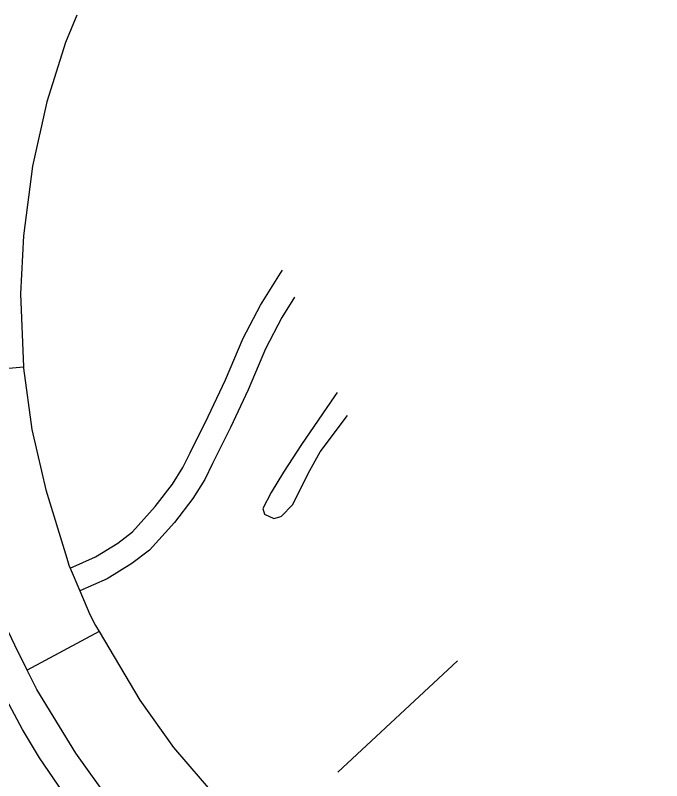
# Model space of a CAD drawing. Header units: millimetres. Extents: x 111502 to 977541, y 8702 to 1044108.
# Drawn here: x 975748.5 to 975795.4, y 474693.9 to 474749.4 of the extents above; entities that cross this region are included whole.
import ezdxf

# ---------------------------------------------------------------- set-up
doc = ezdxf.new("R2010")
doc.units = ezdxf.units.MM
doc.header["$LTSCALE"] = 0.25
doc.layers.add('X HVSS Site Background', color=8, linetype='Continuous')

# ---------------------------------------------------------------- blocks, each defined once
blk = doc.blocks.new('OS MAP')
at = {"layer": 'X HVSS Site Background'}
for points in [[(489534.762, 239290.821), (489533.95, 239288.84), (489532.59, 239284.55), (489531.55, 239279.87), (489530.88, 239274.81), (489530.67, 239270.62), (489530.89, 239265.31)], [(489534.285, 239250.707), (489536.122, 239251.535), (489537.731, 239252.527), (489538.809, 239253.35), (489540.457, 239255.182), (489541.701, 239256.795), (489542.468, 239258.012), (489542.981, 239259.084), (489544.294, 239261.706), (489545.56, 239264.379), (489546.836, 239267.401), (489548.09, 239269.787), (489549.551, 239272.122), (489549.693, 239272.317)], [(489550.571, 239270.359), (489549.652, 239268.89), (489548.465, 239266.631), (489547.203, 239263.643), (489545.912, 239260.918), (489544.598, 239258.292), (489544.046, 239257.14), (489543.178, 239255.763), (489541.841, 239254.029), (489540.035, 239252.021), (489538.752, 239251.042), (489536.968, 239249.942), (489534.988, 239249.05)], [(489524.95, 239264.79), (489530.89, 239265.31)], [(489530.89, 239265.31), (489530.89, 239265.22), (489531.5, 239260.77), (489531.88, 239259.11), (489532.51, 239256.38), (489534.03, 239251.44), (489534.19, 239250.93), (489534.285, 239250.707)], [(489553.662, 239263.462), (489553.485, 239263.222), (489551.073, 239259.676), (489549.767, 239257.665), (489548.86, 239256.193), (489548.253, 239255.039), (489548.385, 239254.633), (489549.057, 239254.305), (489549.486, 239254.441), (489549.626, 239254.485), (489550.415, 239255.296), (489550.624, 239255.714), (489551.562, 239257.584), (489552.431, 239259.136), (489554.419, 239261.772)], [(489534.285, 239250.707), (489534.988, 239249.05)], [(489531.15, 239243.31), (489530.25, 239245.11), (489529.37, 239247.01), (489528.48, 239248.21), (489527.88, 239248.66)], [(489534.988, 239249.05), (489535.71, 239247.35), (489536.12, 239246.54), (489536.38, 239246.1)], [(489549.09, 239219.56), (489546.18, 239221.61), (489544.67, 239222.93), (489542.84, 239224.47), (489541.07, 239226.08), (489540, 239227.14), (489539.37, 239227.76), (489537.74, 239229.51), (489534.81, 239233.04), (489533.4, 239234.97), (489532.06, 239236.95), (489530.81, 239238.99), (489528.68, 239242.93), (489526.33, 239248.03)], [(489536.38, 239246.1), (489531.15, 239243.31)], [(489536.38, 239246.1), (489539.33, 239241.12), (489541.77, 239237.7), (489544.89, 239234.06), (489548.55, 239230.51), (489551.56, 239228.04), (489558.03, 239223.67), (489562.2, 239221.31), (489565.77, 239219.73), (489569.48, 239218.54), (489574.333, 239217.334)], [(489553.7, 239235.9), (489562.394, 239243.976)], [(489577.217, 239210.899), (489573.37, 239211.45), (489568.98, 239212.46), (489564.12, 239214), (489560.24, 239215.61), (489555.98, 239217.81), (489553.45, 239219.42), (489547.56, 239223.57), (489544.1, 239226.44), (489540.47, 239230.02), (489537.31, 239233.63), (489534.68, 239237.28), (489531.87, 239241.89), (489531.15, 239243.31)]]:
    blk.add_lwpolyline(points, dxfattribs=at)

msp = doc.modelspace()

# ---------------------------------------------------------------- block references
at = {"lineweight": 0}
msp.add_blockref('OS MAP', (486218.196, 235458.61), dxfattribs=at)

doc.saveas('drawing.dxf')
